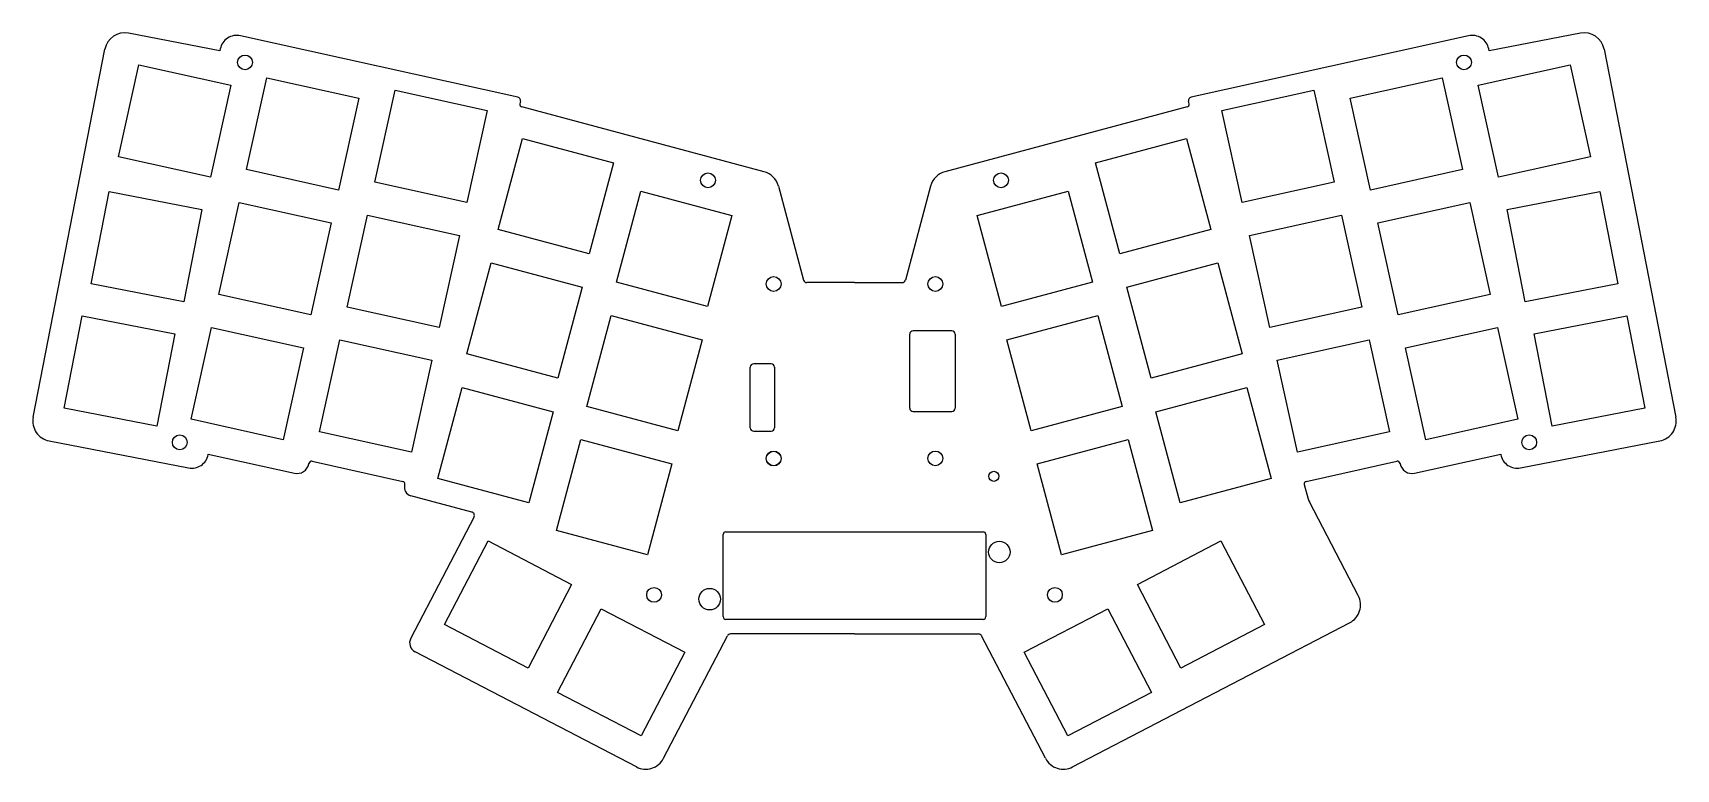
# Model space of a CAD drawing. Extents: x 28 to 272, y -136 to -27.
import ezdxf

# ---------------------------------------------------------------- set-up
doc = ezdxf.new("R2010")
doc.units = 0
doc.layers.add('BLACK', color=7, linetype='CONTINUOUS')

msp = doc.modelspace()

# ---------------------------------------------------------------- linework, layer by layer
at = {"layer": 'BLACK', "linetype": 'CONTINUOUS'}
for p, q in [((55.792031, -29.58987), (42.230974, -26.953867)), ((100.025963, -36.461258), (58.844465, -27.33154)), ((241.155535, -27.33154), (199.974037, -36.461258)), ((257.769026, -26.953867), (244.207969, -29.58987)), ((28.081801, -84.02252), (38.713665, -29.326322)), ((40.714595, -45.302513), (43.744749, -31.634369)), ((43.744749, -31.634369), (57.412893, -34.664523)), ((55.849299, -29.295255), (55.792031, -29.58987)), ((242.587107, -34.664523), (256.255251, -31.634369)), ((244.207969, -29.58987), (244.150701, -29.295255)), ((256.255251, -31.634369), (259.285405, -45.302513)), ((261.286335, -29.326322), (271.918199, -84.02252)), ((59.741031, -47.229231), (62.771185, -33.561087)), ((62.771185, -33.561087), (76.439329, -36.591241)), ((223.560671, -36.591241), (237.228815, -33.561087)), ((237.228815, -33.561087), (240.258969, -47.229231)), ((57.412893, -34.664523), (54.382739, -48.332667)), ((76.439329, -36.591241), (73.409175, -50.259385)), ((78.788045, -49.095231), (81.818199, -35.427087)), ((81.818199, -35.427087), (95.486343, -38.457241)), ((204.513657, -38.457241), (218.181801, -35.427087)), ((218.181801, -35.427087), (221.211955, -49.095231)), ((226.590825, -50.259385), (223.560671, -36.591241)), ((245.617261, -48.332667), (242.587107, -34.664523)), ((95.486343, -38.457241), (92.456189, -52.125385)), ((100.40589, -37.057628), (100.321712, -37.437321)), ((136.57828, -47.548284), (100.608703, -37.910267)), ((199.391297, -37.910267), (163.42172, -47.548284)), ((199.678288, -37.437321), (199.59411, -37.057628)), ((207.543811, -52.125385), (204.513657, -38.457241)), ((97.091204, -56.120365), (100.714671, -42.597404)), ((100.714671, -42.597404), (114.237632, -46.220871)), ((185.762368, -46.220871), (199.285329, -42.597404)), ((199.285329, -42.597404), (202.908796, -56.120365)), ((54.382739, -48.332667), (40.714595, -45.302513)), ((114.237632, -46.220871), (110.614165, -59.743832)), ((189.385835, -59.743832), (185.762368, -46.220871)), ((259.285405, -45.302513), (245.617261, -48.332667)), ((73.409175, -50.259385), (59.741031, -47.229231)), ((240.258969, -47.229231), (226.590825, -50.259385)), ((36.70078, -64.218699), (39.372106, -50.475919)), ((39.372106, -50.475919), (53.114886, -53.147245)), ((92.456189, -52.125385), (78.788045, -49.095231)), ((114.666899, -63.936167), (118.290366, -50.413206)), ((118.290366, -50.413206), (131.813327, -54.036673)), ((138.6996, -49.669603), (142.440122, -63.62941)), ((161.3004, -49.669603), (157.559878, -63.62941)), ((168.186673, -54.036673), (181.709634, -50.413206)), ((181.709634, -50.413206), (185.333101, -63.936167)), ((221.211955, -49.095231), (207.543811, -52.125385)), ((246.885114, -53.147245), (260.627894, -50.475919)), ((260.627894, -50.475919), (263.29922, -64.218699)), ((53.114886, -53.147245), (50.44356, -66.890025)), ((55.628766, -65.778466), (58.65892, -52.110322)), ((58.65892, -52.110322), (72.327064, -55.140476)), ((227.672936, -55.140476), (241.34108, -52.110322)), ((241.34108, -52.110322), (244.371234, -65.778466)), ((249.55644, -66.890025), (246.885114, -53.147245)), ((72.327064, -55.140476), (69.29691, -68.80862)), ((74.675701, -67.644815), (77.705855, -53.976671)), ((77.705855, -53.976671), (91.373999, -57.006825)), ((131.813327, -54.036673), (128.18986, -67.559634)), ((171.81014, -67.559634), (168.186673, -54.036673)), ((208.626001, -57.006825), (222.294145, -53.976671)), ((222.294145, -53.976671), (225.324299, -67.644815)), ((230.70309, -68.80862), (227.672936, -55.140476)), ((91.373999, -57.006825), (88.343845, -70.674969)), ((110.614165, -59.743832), (97.091204, -56.120365)), ((202.908796, -56.120365), (189.385835, -59.743832)), ((211.656155, -70.674969), (208.626001, -57.006825)), ((92.435706, -74.601426), (96.059173, -61.078465)), ((96.059173, -61.078465), (109.582134, -64.701932)), ((190.417866, -64.701932), (203.940827, -61.078465)), ((203.940827, -61.078465), (207.564294, -74.601426)), ((50.44356, -66.890025), (36.70078, -64.218699)), ((69.29691, -68.80862), (55.628766, -65.778466)), ((109.582134, -64.701932), (105.958667, -78.224893)), ((128.18986, -67.559634), (114.666899, -63.936167)), ((150, -64), (142.923084, -64)), ((150, -64), (157.076916, -64)), ((185.333101, -63.936167), (171.81014, -67.559634)), ((194.041333, -78.224893), (190.417866, -64.701932)), ((244.371234, -65.778466), (230.70309, -68.80862)), ((263.29922, -64.218699), (249.55644, -66.890025)), ((88.343845, -70.674969), (74.675701, -67.644815)), ((225.324299, -67.644815), (211.656155, -70.674969)), ((32.69422, -82.677961), (35.365546, -68.935181)), ((35.365546, -68.935181), (49.108326, -71.606507)), ((51.516499, -84.327698), (54.546653, -70.659554)), ((54.546653, -70.659554), (68.214797, -73.689708)), ((110.255185, -82.40643), (113.878652, -68.883469)), ((113.878652, -68.883469), (127.401613, -72.506936)), ((172.598387, -72.506936), (186.121348, -68.883469)), ((186.121348, -68.883469), (189.744815, -82.40643)), ((231.785203, -73.689708), (245.453347, -70.659554)), ((245.453347, -70.659554), (248.483501, -84.327698)), ((250.891674, -71.606507), (264.634454, -68.935181)), ((264.634454, -68.935181), (267.30578, -82.677961)), ((49.108326, -71.606507), (46.437, -85.349287)), ((70.563305, -86.194635), (73.593459, -72.526491)), ((73.593459, -72.526491), (87.261603, -75.556645)), ((127.401613, -72.506936), (123.778146, -86.029897)), ((158.193961, -82.675708), (158.193961, -71.675707)), ((164.443961, -71.175707), (158.693961, -71.175707)), ((164.943961, -71.675707), (164.943961, -82.675708)), ((176.221854, -86.029897), (172.598387, -72.506936)), ((212.738397, -75.556645), (226.406541, -72.526491)), ((226.406541, -72.526491), (229.436695, -86.194635)), ((253.563, -85.349287), (250.891674, -71.606507)), ((68.214797, -73.689708), (65.184643, -87.357852)), ((87.261603, -75.556645), (84.231449, -89.224789)), ((105.958667, -78.224893), (92.435706, -74.601426)), ((207.564294, -74.601426), (194.041333, -78.224893)), ((215.768551, -89.224789), (212.738397, -75.556645)), ((234.815357, -87.357852), (231.785203, -73.689708)), ((134.532, -85.5944), (134.532, -76.5944)), ((137.632, -76.0944), (135.032, -76.0944)), ((138.132, -76.5944), (138.132, -85.5944)), ((88.133676, -93.12284), (91.757143, -79.599879)), ((91.757143, -79.599879), (105.280104, -83.223346)), ((194.719896, -83.223346), (208.242857, -79.599879)), ((208.242857, -79.599879), (211.866324, -93.12284)), ((46.437, -85.349287), (32.69422, -82.677961)), ((123.778146, -86.029897), (110.255185, -82.40643)), ((189.744815, -82.40643), (176.221854, -86.029897)), ((267.30578, -82.677961), (253.563, -85.349287)), ((65.184643, -87.357852), (51.516499, -84.327698)), ((105.280104, -83.223346), (101.656637, -96.746307)), ((158.693961, -83.175708), (164.443961, -83.175708)), ((198.343363, -96.746307), (194.719896, -83.223346)), ((248.483501, -84.327698), (234.815357, -87.357852)), ((30.454256, -87.539829), (51.124456, -91.557709)), ((84.231449, -89.224789), (70.563305, -86.194635)), ((105.753521, -100.862515), (109.376988, -87.339554)), ((109.376988, -87.339554), (122.899949, -90.963021)), ((135.032, -86.0944), (137.632, -86.0944)), ((177.100051, -90.963021), (190.623012, -87.339554)), ((190.623012, -87.339554), (194.246479, -100.862515)), ((229.436695, -86.194635), (215.768551, -89.224789)), ((248.875544, -91.557709), (269.545744, -87.539829)), ((54.055546, -89.580663), (54.070737, -89.502515)), ((54.070737, -89.502515), (66.844956, -92.334491)), ((233.155044, -92.334491), (245.929263, -89.502515)), ((245.929263, -89.502515), (245.944454, -89.580663)), ((68.991879, -90.966748), (69.013743, -90.868125)), ((69.490838, -90.564182), (82.930024, -93.543578)), ((122.899949, -90.963021), (119.276482, -104.485982)), ((180.723518, -104.485982), (177.100051, -90.963021)), ((217.069976, -93.543578), (230.509162, -90.564182)), ((230.986257, -90.868125), (231.008121, -90.966748)), ((83.217607, -94.083193), (83.229817, -94.037625)), ((101.656637, -96.746307), (88.133676, -93.12284)), ((211.866324, -93.12284), (198.343363, -96.746307)), ((216.770183, -94.037625), (217.29264, -95.987461)), ((93.201235, -98.104156), (84.136846, -95.675361)), ((224.77895, -110.522531), (217.529386, -96.59625)), ((93.515332, -98.817993), (84.128254, -116.850402)), ((89.128537, -114.82483), (95.593017, -102.406678)), ((95.593017, -102.406678), (108.011169, -108.871158)), ((119.276482, -104.485982), (105.753521, -100.862515)), ((130.499935, -113.649), (130.499934, -101.449)), ((130.899934, -101.049), (169.099934, -101.049)), ((169.499934, -101.449), (169.499935, -113.649)), ((194.246479, -100.862515), (180.723518, -104.485982)), ((191.988831, -108.871158), (204.406983, -102.406678)), ((204.406983, -102.406678), (210.871463, -114.82483)), ((108.011169, -108.871158), (101.546689, -121.28931)), ((198.453311, -121.28931), (191.988831, -108.871158)), ((105.90549, -124.897617), (112.36997, -112.479465)), ((112.36997, -112.479465), (124.788122, -118.943945)), ((169.099935, -114.049), (130.899935, -114.049)), ((175.211878, -118.943945), (187.63003, -112.479465)), ((182.385682, -135.973214), (223.503164, -114.56881)), ((187.63003, -112.479465), (194.09451, -124.897617)), ((101.546689, -121.28931), (89.128537, -114.82483)), ((121.660597, -134.697428), (131.136116, -116.495126)), ((150, -116.226), (131.579621, -116.226)), ((150, -116.226), (168.420379, -116.226)), ((178.339403, -134.697428), (168.863884, -116.495126)), ((210.871463, -114.82483), (198.453311, -121.28931)), ((117.614318, -135.973214), (84.766147, -118.873541)), ((124.788122, -118.943945), (118.323642, -131.362097)), ((181.676358, -131.362097), (175.211878, -118.943945)), ((118.323642, -131.362097), (105.90549, -124.897617)), ((194.09451, -124.897617), (181.676358, -131.362097))]:
    msp.add_line(p, q, dxfattribs=at)
at = {"layer": 'BLACK'}
for centre, radius in [((59.525928, -31.292947), 1.1), ((240.474072, -31.292947), 1.1), ((128.250066, -48.815518), 1.1), ((171.749934, -48.815518), 1.1), ((138, -64.2148), 1.1), ((161.999961, -64.215297), 1.1), ((49.838167, -87.750857), 1.1), ((250.161833, -87.750857), 1.1), ((138, -90.135125), 1.1), ((138.000124, -90.162334), 1.1), ((161.999961, -90.135622), 1.1), ((161.999961, -90.135622), 1.1), ((170.679999, -92.7972), 0.75), ((171.499933, -104.049002), 1.6), ((120.249066, -110.410518), 1.1), ((128.499936, -111.049001), 1.6), ((179.750934, -110.410518), 1.1)]:
    msp.add_circle(centre, radius, dxfattribs=at)
for centre, radius, start, end in [((41.65861, -29.89884), 3.00008, 79.00151407, 168.99852496), ((58.3033, -29.7722), 2.499919, 77.49812706, 169.00145051), ((241.6965, -29.7725), 2.500186, 11.0044238, 102.49591006), ((258.3414, -29.8988), 3.00004, 11.0007616, 100.99881916), ((99.9176, -36.9495), 0.500123, -12.48621053, 77.48631491), ((200.0822, -36.9494), 0.499945, -257.50620662, -167.49764453), ((100.7122, -37.5239), 0.399989, -192.5013838, -104.99588709), ((199.2878, -37.5239), 0.399971, -75.00411291, 12.5013838), ((135.8018, -50.4461), 3.000043, 15.00062409, 74.99976861), ((164.1982, -50.4461), 3.000032, 105.00023139, 164.99937591), ((142.9231, -63.5), 0.5, -165.00039459, -90.00183346), ((157.0769, -63.5), 0.500015, -89.99816654, -14.99960541), ((158.694, -71.6757), 0.500039, -269.99553087, -179.99919792), ((164.444, -71.6756), 0.499893, -0.01226225, 90.00447003), ((135.032, -76.5944), 0.5, 90, 180), ((137.632, -76.5944), 0.5, 0, 90), ((158.694, -82.6757), 0.500008, -179.99908334, -90.004469), ((164.4439, -82.6757), 0.500061, -89.99301003, -0.00091662), ((31.0266, -84.595), 2.999933, -191.00129475, -100.99863567), ((268.9734, -84.595), 2.999929, -79.00136433, 11.00129475), ((135.032, -85.5944), 0.5, -180, -90), ((137.632, -85.5944), 0.5, -90, 0), ((51.6015, -89.1037), 2.499967, -101.00074179, -10.99875768), ((248.3984, -89.1038), 2.499867, -169.00305491, -78.99657101), ((67.2345, -90.5772), 1.800036, -102.49881796, -12.49833606), ((69.4044, -90.9549), 0.400178, 77.52545444, 167.47645682), ((230.5958, -90.9546), 0.399915, 12.4877985, 102.51180718), ((232.7654, -90.5773), 1.799873, -167.50408286, -77.49738523), ((82.8435, -93.934), 0.399895, -15.01545178, 77.50426267), ((84.4733, -94.4197), 1.299956, -195.00191892, -105.00002763), ((217.1565, -93.9341), 0.399948, -257.50736196, -164.99838489), ((220.19, -95.2112), 2.999538, -165.00155487, -152.49962695), ((93.0718, -98.5871), 0.499988, -27.50049344, 74.99661896), ((130.8999, -101.449), 0.399966, 89.99512986, 180), ((169.0999, -101.449), 0.4, 0, 89.99512986), ((222.118, -111.9078), 2.999938, -62.50118802, 27.50111992), ((130.8999, -113.649), 0.4, -180, -89.99498662), ((169.1, -113.649), 0.399935, -90.00931056, 0), ((85.4588, -117.543), 1.500036, -207.49863098, -117.50058261), ((131.5796, -116.726), 0.499981, 89.99759358, 152.49889792), ((168.4204, -116.7259), 0.4999, 27.49093646, 90.0024069), ((118.9996, -133.3122), 2.99996, -117.50077572, -27.50001085), ((181.0004, -133.3123), 2.999912, -152.50168327, -62.49834235)]:
    msp.add_arc(centre, radius, start, end, dxfattribs=at)

doc.saveas('drawing.dxf')
